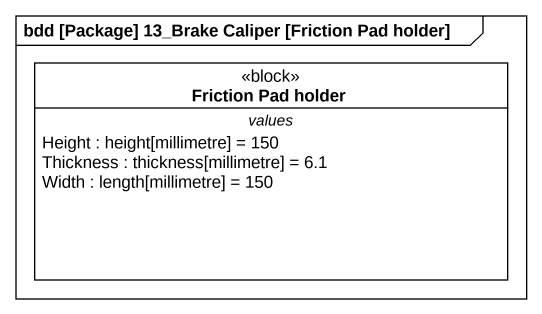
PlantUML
@startuml
mainframe bdd [Package] 13_Brake Caliper [Friction Pad holder]
hide circle
hide empty members
class "Friction Pad holder" as Friction_Pad_holder <<block>> {
  -- values --
  Height : height[millimetre] = 150
  Thickness : thickness[millimetre] = 6.1
  Width : length[millimetre] = 150
}
@enduml
